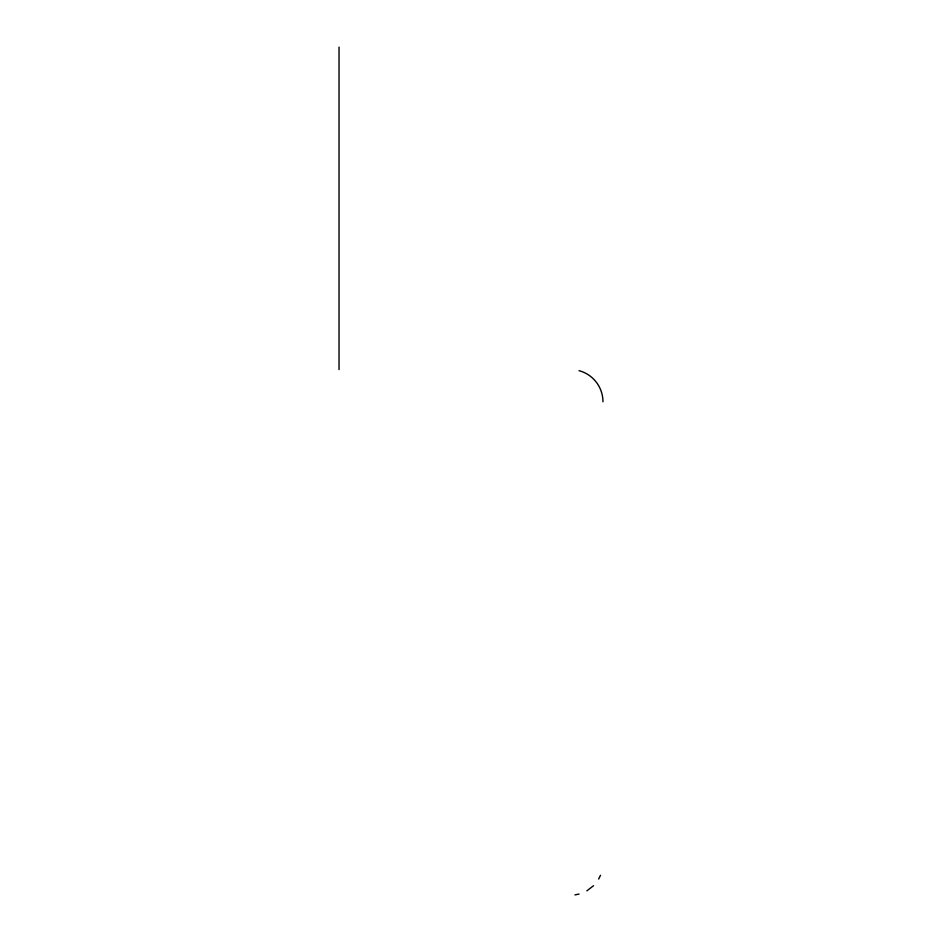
<?xml version="1.0" encoding="UTF-8"?>
<svg xmlns="http://www.w3.org/2000/svg" width="942" height="942" viewBox="0 0 942 942"><rect width="100%" height="100%" fill="white"/><g stroke="black" fill="none" stroke-linecap="round" stroke-linejoin="round"><path stroke-width="1.41" d="M598.641 879.051L600.513 875.271M593.519 885.727L586.842 890.861M574.926 894.9L579.059 894.076M339.038 47.1L339.038 369.558M579.059 370.665A32.252 32.252 0 0 1 602.962 401.81"/></g></svg>
